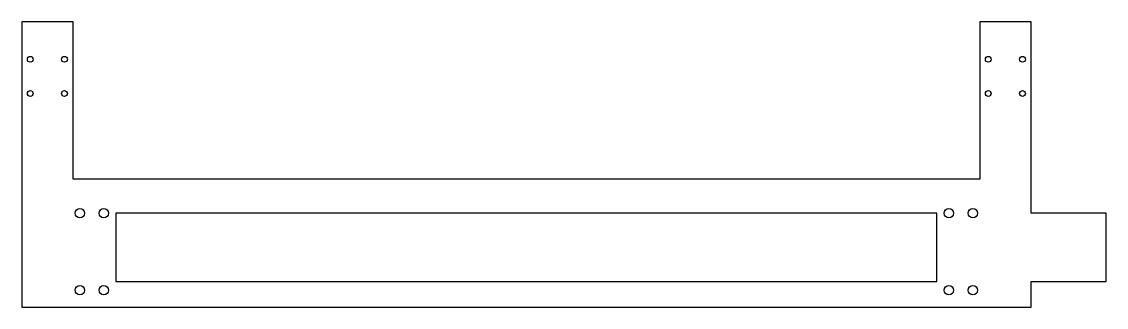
# Model space of a CAD drawing. Header units: millimetres. Extents: x 0 to 634, y 0 to 167.
import ezdxf

# ---------------------------------------------------------------- set-up
doc = ezdxf.new("R2010")
doc.units = ezdxf.units.MM
for name, color, linetype in [('CUT_HOLES', 7, 'Continuous'), ('CUT_INNER', 7, 'Continuous'), ('CUT_OUTER', 7, 'Continuous')]:
    doc.layers.add(name, color=color, linetype=linetype)

msp = doc.modelspace()

# ---------------------------------------------------------------- linework, layer by layer
at = {"layer": 'CUT_HOLES'}
for centre, radius in [((5, 145), 1.7), ((25, 145), 1.7), ((565, 145), 1.7), ((585, 145), 1.7), ((5, 125), 1.7), ((25, 125), 1.7), ((565, 125), 1.7), ((585, 125), 1.7), ((34, 55), 2.75), ((48, 55), 2.75), ((542, 55), 2.75), ((556, 55), 2.75), ((34, 10), 2.75), ((48, 10), 2.75), ((542, 10), 2.75), ((556, 10), 2.75)]:
    msp.add_circle(centre, radius, dxfattribs=at)
at = {"layer": 'CUT_INNER'}
msp.add_lwpolyline([(55, 15), (535, 15), (535, 55), (55, 55)], close=True, dxfattribs=at)
at = {"layer": 'CUT_OUTER'}
msp.add_lwpolyline([(0, 0), (590, 0), (590, 15), (634, 15), (634, 55), (590, 55), (590, 167), (560, 167), (560, 75), (30, 75), (30, 167), (0, 167)], close=True, dxfattribs=at)

doc.saveas('drawing.dxf')
